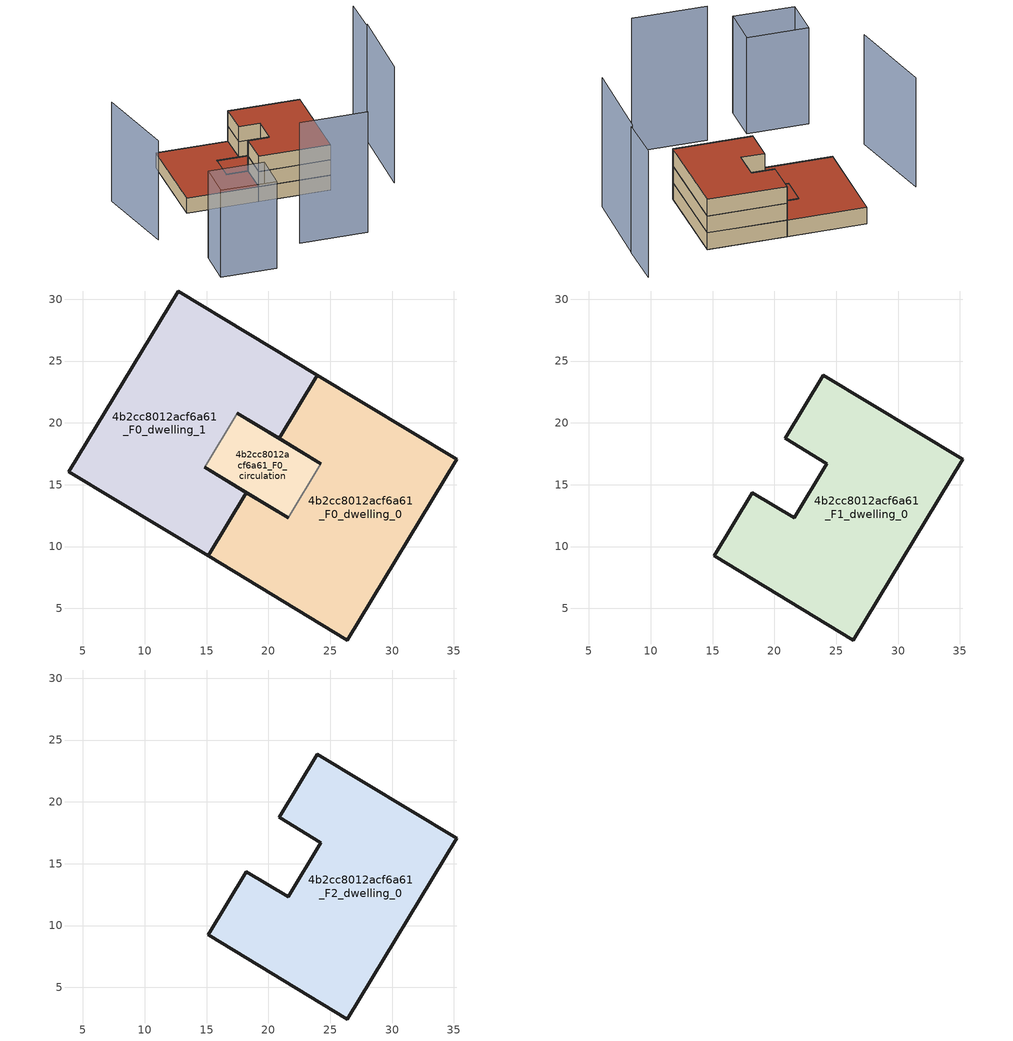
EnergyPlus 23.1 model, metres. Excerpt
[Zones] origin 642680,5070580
4b2cc8012acf6a61_F0_dwelling_0
 floor ground (EU_floor_Construction): 26.37,2.45 35.21,17.05 23.96,23.86 20.87,18.75 24.24,16.7 21.59,12.32 18.22,14.37 15.12,9.25 z0
 wall outside (EU_wall_Construction): 24.24,16.7 20.87,18.75 23.96,23.86 35.21,17.05 26.37,2.45 15.12,9.25 18.22,14.37 21.59,12.32 z0:3
 wall to 4b2cc8012acf6a61_F0_circulation (EU_wall_Construction): 21.59,12.32 24.24,16.7 z0:3
4b2cc8012acf6a61_F0_dwelling_1
 floor ground (EU_floor_Construction): 18.22,14.37 14.84,16.41 17.5,20.79 20.87,18.75 23.96,23.86 12.72,30.66 3.88,16.06 15.12,9.25 z0
 wall outside (EU_wall_Construction): 14.84,16.41 18.22,14.37 15.12,9.25 3.88,16.06 12.72,30.66 23.96,23.86 20.87,18.75 17.5,20.79 z0:3
 wall to 4b2cc8012acf6a61_F0_circulation (EU_wall_Construction): 17.5,20.79 14.84,16.41 z0:3
 roof outside (EU_roof_Construction): 23.96,23.86 20.87,18.75 17.5,20.79 14.84,16.41 18.22,14.37 15.12,9.25 3.88,16.06 12.72,30.66 z3
4b2cc8012acf6a61_F0_circulation
 floor ground (EU_floor_Construction): 21.59,12.32 24.24,16.7 17.5,20.79 14.84,16.41 z0
 wall outside (EU_wall_Construction): 21.59,12.32 14.84,16.41 / 17.5,20.79 24.24,16.7 z0:3
 roof outside (EU_roof_Construction): 24.24,16.7 21.59,12.32 14.84,16.41 17.5,20.79 z3
4b2cc8012acf6a61_F1_dwelling_0
 floor to 4b2cc8012acf6a61_F0_dwelling_0 (EU_floor_Construction): 26.37,2.45 35.21,17.05 23.96,23.86 20.87,18.75 24.24,16.7 21.59,12.32 18.22,14.37 15.12,9.25 z3
 wall outside (EU_wall_Construction): 18.22,14.37 21.59,12.32 24.24,16.7 20.87,18.75 23.96,23.86 35.21,17.05 26.37,2.45 15.12,9.25 18.22,14.37 z3:6
4b2cc8012acf6a61_F2_dwelling_0
 floor to 4b2cc8012acf6a61_F1_dwelling_0 (EU_floor_Construction): 26.37,2.45 35.21,17.05 23.96,23.86 20.87,18.75 24.24,16.7 21.59,12.32 18.22,14.37 15.12,9.25 z6
 wall outside (EU_wall_Construction): 18.22,14.37 21.59,12.32 24.24,16.7 20.87,18.75 23.96,23.86 35.21,17.05 26.37,2.45 15.12,9.25 18.22,14.37 z6:9
 roof outside (EU_roof_Construction): 35.21,17.05 26.37,2.45 15.12,9.25 18.22,14.37 21.59,12.32 24.24,16.7 20.87,18.75 23.96,23.86 z9
shading: 8.53,-5.76 19.12,-12.19 z0:24; 35.47,-4.3 43.82,9.01 z0:23.1; -5.7,3.01 2.97,-2.34 / 2.97,-2.34 -0.77,-8.42 / -0.77,-8.42 -9.45,-3.07 / -9.45,-3.07 -5.7,3.01 z0:17.2; 43.66,8.7 47.86,15.71 z0:22.6; -1.23,28.8 -6.38,13.78 z0:19.6
[Building]
EU S2 Campaign: North Axis=0; Terrain=City; Solar Distribution=FullExterior
[Site:Location]
Lyon-Bron: Latitude=45.75; Longitude=5; Time Zone=1; Elevation=198
[SizingPeriod:WeatherFileDays]
AnnualSizingPeriod: Begin Month=1; Begin Day of Month=1; End Month=12; End Day of Month=31; Day of Week for Start Day=Monday; Use Weather File Daylight Saving Period=No; Use Weather File Rain and Snow Indicators=No
[MATERIAL]
EU_InternalMass_Material: Roughness=MediumRough; Thickness=0.1; Conductivity=1; Density=1800; Specific Heat=900; Thermal Absorptance=0.9; Solar Absorptance=0.7; Visible Absorptance=0.7
[MATERIAL:NOMASS] Roughness=MediumRough; Thermal Absorptance=0.9; Solar Absorptance=0.7; Visible Absorptance=0.7
Name | Thermal Resistance
EU_wall_NoMass | 0.87146
EU_roof_NoMass | 0.842276
EU_floor_NoMass | 0.496999
[CONSTRUCTION]
EU_wall_Construction: EU_wall_NoMass
EU_roof_Construction: EU_roof_NoMass
EU_floor_Construction: EU_floor_NoMass
EU_InternalMass_Construction: EU_InternalMass_Material
[ZONE] Type=1; Multiplier=1; Ceiling Height=autocalculate; Floor Area=autocalculate; Part of Total Floor Area=Yes
Name | Volume
4b2cc8012acf6a61_F0_dwelling_0 | 612.505
4b2cc8012acf6a61_F1_dwelling_0; 4b2cc8012acf6a61_F2_dwelling_0 | 612.506
4b2cc8012acf6a61_F0_dwelling_1 | 612.499
4b2cc8012acf6a61_F0_circulation | 121.143
[INTERNALMASS] Construction=EU_InternalMass_Construction
Name | Zone or ZoneList | Surface Area
4b2cc8012acf6a61_F0_dwelling_0_EU_InternalMass | 4b2cc8012acf6a61_F0_dwelling_0 | 204.168
4b2cc8012acf6a61_F0_dwelling_1_EU_InternalMass | 4b2cc8012acf6a61_F0_dwelling_1 | 204.168
4b2cc8012acf6a61_F1_dwelling_0_EU_InternalMass | 4b2cc8012acf6a61_F1_dwelling_0 | 448.721
4b2cc8012acf6a61_F2_dwelling_0_EU_InternalMass | 4b2cc8012acf6a61_F2_dwelling_0 | 448.721
[OTHEREQUIPMENT] Fuel Type=Electricity; Design Level Calculation Method=Watts/Area; Power per Zone Floor Area=1; Fraction Latent=0; Fraction Radiant=0; Fraction Lost=0; Carbon Dioxide Generation Rate=0; EndUse Subcategory=EU_Step8_InternalGains
Name | Zone or ZoneList or Space or SpaceList | Schedule
EU_Step8_InternalGain_4b2cc8012acf6a61_F0_dwelling_0_f000 | 4b2cc8012acf6a61_F0_dwelling_0 | EU_Step8_GainSchedule_4b2cc8012acf6a61_F0_dwelling_0_f000
EU_Step8_InternalGain_4b2cc8012acf6a61_F0_dwelling_1_f000 | 4b2cc8012acf6a61_F0_dwelling_1 | EU_Step8_GainSchedule_4b2cc8012acf6a61_F0_dwelling_1_f000
EU_Step8_InternalGain_4b2cc8012acf6a61_F1_dwelling_0_f000 | 4b2cc8012acf6a61_F1_dwelling_0 | EU_Step8_GainSchedule_4b2cc8012acf6a61_F1_dwelling_0_f000
EU_Step8_InternalGain_4b2cc8012acf6a61_F2_dwelling_0_f000 | 4b2cc8012acf6a61_F2_dwelling_0 | EU_Step8_GainSchedule_4b2cc8012acf6a61_F2_dwelling_0_f000
[ZONEINFILTRATION:DESIGNFLOWRATE]
EU_Circulation_Infiltration_4b2cc8012acf6a61_F0_circulation: Zone or ZoneList or Space or SpaceList=4b2cc8012acf6a61_F0_circulation; Schedule=EU_AlwaysOn; Design Flow Rate Calculation Method=Flow/Area; Flow Rate per Floor Area=0.0005; Constant Term Coefficient=1; Temperature Term Coefficient=0; Velocity Term Coefficient=0; Velocity Squared Term Coefficient=0
[ZONEVENTILATION:DESIGNFLOWRATE] Schedule=EU_AlwaysOn; Design Flow Rate Calculation Method=AirChanges/Hour; Air Changes per Hour=0.425; Ventilation Type=Natural; Fan Pressure Rise=0; Fan Total Efficiency=1; Constant Term Coefficient=1; Temperature Term Coefficient=0; Velocity Term Coefficient=0; Velocity Squared Term Coefficient=0; Minimum Indoor Temperature=-100; Maximum Indoor Temperature=100; Delta Temperature=-100; Minimum Outdoor Temperature=-100; Maximum Outdoor Temperature=100; Maximum Wind Speed=40
Name | Zone or ZoneList or Space or SpaceList
EU_ConstantAir_4b2cc8012acf6a61_F0_dwelling_0 | 4b2cc8012acf6a61_F0_dwelling_0
EU_ConstantAir_4b2cc8012acf6a61_F0_dwelling_1 | 4b2cc8012acf6a61_F0_dwelling_1
EU_ConstantAir_4b2cc8012acf6a61_F1_dwelling_0 | 4b2cc8012acf6a61_F1_dwelling_0
EU_ConstantAir_4b2cc8012acf6a61_F2_dwelling_0 | 4b2cc8012acf6a61_F2_dwelling_0
[HVACTEMPLATE:THERMOSTAT] Constant Heating Setpoint=20; Constant Cooling Setpoint=50
EU_HeatOnly_4b2cc8012acf6a61_F0_dwelling_0; EU_HeatOnly_4b2cc8012acf6a61_F0_dwelling_1; EU_HeatOnly_4b2cc8012acf6a61_F1_dwelling_0; EU_HeatOnly_4b2cc8012acf6a61_F2_dwelling_0
[HVACTEMPLATE:ZONE:IDEALLOADSAIRSYSTEM] System Availability Schedule=EU_AlwaysOn; Maximum Heating Supply Air Temperature=50; Minimum Cooling Supply Air Temperature=13; Maximum Heating Supply Air Humidity Ratio=0.0156; Minimum Cooling Supply Air Humidity Ratio=0.0077; Heating Limit=NoLimit; Cooling Limit=NoLimit; Heating Availability Schedule=EU_AlwaysOn; Cooling Availability Schedule=EU_CoolingOff; Dehumidification Control Type=ConstantSensibleHeatRatio; Cooling Sensible Heat Ratio=0.7; Dehumidification Setpoint=60; Humidification Control Type=None; Humidification Setpoint=30; Outdoor Air Method=None; Outdoor Air Flow Rate per Person=0.00944; Outdoor Air Flow Rate per Zone Floor Area=0; Outdoor Air Flow Rate per Zone=0; Demand Controlled Ventilation Type=None; Outdoor Air Economizer Type=NoEconomizer; Heat Recovery Type=None; Sensible Heat Recovery Effectiveness=0.7; Latent Heat Recovery Effectiveness=0.65
Name | Template Thermostat
4b2cc8012acf6a61_F0_dwelling_0 | EU_HeatOnly_4b2cc8012acf6a61_F0_dwelling_0
4b2cc8012acf6a61_F0_dwelling_1 | EU_HeatOnly_4b2cc8012acf6a61_F0_dwelling_1
4b2cc8012acf6a61_F1_dwelling_0 | EU_HeatOnly_4b2cc8012acf6a61_F1_dwelling_0
4b2cc8012acf6a61_F2_dwelling_0 | EU_HeatOnly_4b2cc8012acf6a61_F2_dwelling_0
[SIZING:ZONE] Zone Cooling Design Supply Air Temperature Input Method=SupplyAirTemperature; Zone Cooling Design Supply Air Temperature=13; Zone Heating Design Supply Air Temperature Input Method=SupplyAirTemperature; Zone Heating Design Supply Air Temperature=50; Zone Cooling Design Supply Air Humidity Ratio=0.008; Zone Heating Design Supply Air Humidity Ratio=0.008; Cooling Design Air Flow Method=DesignDay; Cooling Design Air Flow Rate=0; Cooling Minimum Air Flow per Zone Floor Area=0.000762; Cooling Minimum Air Flow=0; Cooling Minimum Air Flow Fraction=0.2; Heating Design Air Flow Method=DesignDay; Heating Design Air Flow Rate=0; Heating Maximum Air Flow per Zone Floor Area=0.002032; Heating Maximum Air Flow=0.141576; Heating Maximum Air Flow Fraction=0.3; Account for Dedicated Outdoor Air System=No; Dedicated Outdoor Air System Control Strategy=NeutralSupplyAir; Dedicated Outdoor Air Low Setpoint Temperature for Design=autosize; Dedicated Outdoor Air High Setpoint Temperature for Design=autosize; Zone Load Sizing Method=Sensible Load Only No Latent Load; Zone Latent Cooling Design Supply Air Humidity Ratio Input Method=HumidityRatioDifference; Zone Cooling Design Supply Air Humidity Ratio Difference=0.005; Zone Latent Heating Design Supply Air Humidity Ratio Input Method=HumidityRatioDifference; Zone Humidification Design Supply Air Humidity Ratio Difference=0.005
4b2cc8012acf6a61_F0_dwelling_0; 4b2cc8012acf6a61_F0_dwelling_1; 4b2cc8012acf6a61_F1_dwelling_0; 4b2cc8012acf6a61_F2_dwelling_0
[SCHEDULE:CONSTANT]
Name | Hourly Value
EU_AlwaysOn | 1
EU_CoolingOff | 0
[SCHEDULE:FILE] Column Number=1; Rows to Skip at Top=0; Number of Hours of Data=8760; Column Separator=Comma; Interpolate to Timestep=No; Minutes per Item=60; Adjust Schedule for Daylight Savings=Yes
Name | File
EU_Step8_GainSchedule_4b2cc8012acf6a61_F0_dwelling_0_f000 | ../../schedules/4b2cc8012acf6a61/4b2cc8012acf6a61_F0_dwelling_0_f000_gain.csv
EU_Step8_GainSchedule_4b2cc8012acf6a61_F0_dwelling_1_f000 | ../../schedules/4b2cc8012acf6a61/4b2cc8012acf6a61_F0_dwelling_1_f000_gain.csv
EU_Step8_GainSchedule_4b2cc8012acf6a61_F1_dwelling_0_f000 | ../../schedules/4b2cc8012acf6a61/4b2cc8012acf6a61_F1_dwelling_0_f000_gain.csv
EU_Step8_GainSchedule_4b2cc8012acf6a61_F2_dwelling_0_f000 | ../../schedules/4b2cc8012acf6a61/4b2cc8012acf6a61_F2_dwelling_0_f000_gain.csv
